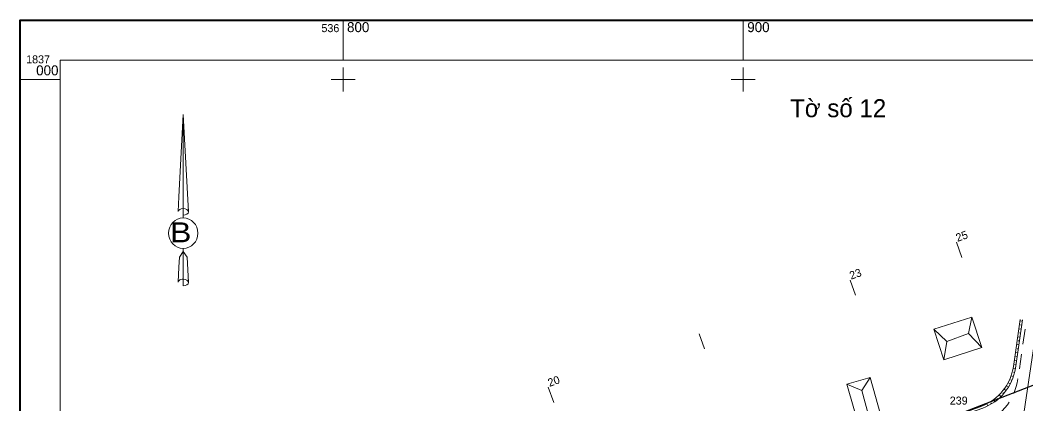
# Model space of a CAD drawing. Header units: metres. Extents: x 536719 to 537116, y 1836739 to 1837015.
# Drawn here: x 536719.3 to 536971.1, y 1836918.4 to 1837014.8 of the extents above; entities that cross this region are included whole.
import ezdxf
from ezdxf.enums import TextEntityAlignment as Align

# ---------------------------------------------------------------- set-up
doc = ezdxf.new("R2010")
doc.units = ezdxf.units.M
doc.header["$MEASUREMENT"] = 0
doc.linetypes.add('DGN Style 2', pattern=[6.2979, 3.77874, -2.51916])
for name, color, linetype, lineweight in [('Level 2', 1, 'Continuous', 0), ('Level 3', 1, 'Continuous', 0), ('Level 4', 1, 'Continuous', 0), ('Level 44', 1, 'Continuous', 0), ('Level 5', 1, 'Continuous', 0), ('Level 51', 1, 'Continuous', 0), ('Level 62', 1, 'Continuous', 0), ('Level 63', 1, 'Continuous', 0), ('Level 8', 1, 'Continuous', 0), ('Level 9', 1, 'Continuous', 0)]:
    doc.layers.add(name, color=color, linetype=linetype, lineweight=lineweight)
doc.styles.add('Style-CHAR_FAST_FONT', font='CHAR_FAST_FONT.shx')

# ---------------------------------------------------------------- blocks, each defined once
blk = doc.blocks.new('*U41')
at = {"layer": 'Level 51', "color": 7, "linetype": 'Continuous', "lineweight": 0}
for p, q in [((0.06, 50.72), (-2.51, 2.07)), ((0.06, 50.72), (3.13, -6.89)), ((0.06, 50.72), (3.13, -6.89)), ((0.06, 50.72), (3.13, -6.89)), ((0.06, -4.96), (0.06, 50.72)), ((-2.51, 2.07), (-3.01, -6.78)), ((0.06, -4.96), (0.06, -7.19)), ((0.06, -7.19), (0.06, -8.84)), ((0.06, -8.84), (0.06, -10.5)), ((0.06, -8.84), (0.06, -10.5)), ((0.06, -8.84), (0.06, -10.5)), ((3.13, -6.89), (3.13, -6.78)), ((0.06, -30.44), (0.06, -28.55)), ((0.06, -30.44), (0.06, -28.55)), ((0.06, -30.44), (0.06, -28.55)), ((-2.2, -33.64), (-2.51, -39.7)), ((0.06, -30.44), (-2.2, -33.64)), ((0.06, -30.44), (2.32, -33.64)), ((0.06, -30.44), (2.32, -33.64)), ((0.06, -30.44), (2.32, -33.64)), ((0.06, -46.78), (0.06, -30.44)), ((2.32, -33.64), (3.13, -48.71)), ((2.32, -33.64), (3.13, -48.71)), ((2.32, -33.64), (3.13, -48.71)), ((-2.51, -39.7), (-3.01, -48.51)), ((0.06, -46.78), (0.06, -48.97)), ((0.06, -48.97), (0.06, -50.64)), ((3.13, -48.71), (3.13, -48.51))]:
    blk.add_line(p, q, dxfattribs=at)
at = {"layer": 'Level 51', "color": 7, "linetype": 'Continuous', "lineweight": 0, "extrusion": (0, 0, -1)}
for centre, start_param, end_param in [((0.04, -6.89), 3.208733, 4.712389), ((0.04, -48.69), 3.208907, 3.792116), ((0.04, -48.69), 3.792116, 4.712389)]:
    blk.add_ellipse(centre, major_axis=(3.06, 0), ratio=0.632193, start_param=start_param, end_param=end_param, dxfattribs=at)
at = {"layer": 'Level 51', "color": 7, "linetype": 'Continuous', "lineweight": 0}
for centre, start_param, end_param in [((0.04, -6.89), 0.067141, 1.570796), ((0.04, -6.89), 4.712389, 6.283185), ((0.04, -48.69), 0.067141, 1.570796), ((0.04, -48.69), 4.712389, 6.283185)]:
    blk.add_ellipse(centre, major_axis=(3.06, 0), ratio=0.632193, start_param=start_param, end_param=end_param, dxfattribs=at)
blk.add_ellipse((0.04, -19.52), major_axis=(0, 9.03), ratio=0.956213, dxfattribs=at)
at = {"layer": 'Level 51', "color": 7, "linetype": 'Continuous', "lineweight": 0, "insert": (-1.42, -24.91), "char_height": 11.8046, "attachment_point": 8, "line_spacing_factor": 0.60241, "style": 'Style-CHAR_FAST_FONT'}
blk.add_mtext('\\H1.000000x;\\W1.194961;\\T1.000;B\\P', dxfattribs=at)

msp = doc.modelspace()

# ---------------------------------------------------------------- linework, layer by layer
at = {"layer": 'Level 2', "color": 7, "linetype": 'Continuous', "lineweight": 0}
for p, q in [((536954.58, 1836955.48), (536953.24, 1836959.25)), ((536928.01, 1836946.03), (536926.67, 1836949.8)), ((536969.72, 1836939.53), (536969.17, 1836939.61)), ((536969.57, 1836938.54), (536969.3, 1836938.58)), ((536890.32, 1836932.63), (536888.98, 1836936.39)), ((536969.14, 1836935.57), (536968.59, 1836935.65)), ((536969.43, 1836937.55), (536968.88, 1836937.63)), ((536969.28, 1836936.56), (536969.01, 1836936.6)), ((536968.85, 1836933.59), (536968.3, 1836933.67)), ((536968.99, 1836934.58), (536968.72, 1836934.62)), ((536968.56, 1836931.61), (536968.01, 1836931.69)), ((536968.41, 1836930.62), (536968.14, 1836930.66)), ((536968.7, 1836932.6), (536968.43, 1836932.64)), ((536968.27, 1836929.63), (536967.73, 1836929.71)), ((536968.13, 1836928.64), (536967.85, 1836928.68)), ((536967.51, 1836925.71), (536966.95, 1836925.89)), ((536967.98, 1836927.65), (536967.43, 1836927.74)), ((536967.79, 1836926.67), (536967.5, 1836926.74)), ((536852.63, 1836919.22), (536851.29, 1836922.99)), ((536966.25, 1836923), (536965.98, 1836923.16)), ((536966.74, 1836923.87), (536966.19, 1836924.15)), ((536967.17, 1836924.77), (536966.88, 1836924.89)), ((536963.64, 1836919.99), (536963.44, 1836920.23)), ((536964.38, 1836920.66), (536963.94, 1836921.11)), ((536965.07, 1836921.39), (536964.83, 1836921.6)), ((536965.69, 1836922.17), (536965.18, 1836922.54)), ((536961.13, 1836918.36), (536960.87, 1836918.88)), ((536962.01, 1836918.84), (536961.86, 1836919.09)), ((536962.85, 1836919.38), (536962.49, 1836919.88))]:
    msp.add_line(p, q, dxfattribs=at)
at = {"layer": 'Level 2', "color": 7, "linetype": 'Continuous', "lineweight": 0, "flags": 128}
for points in [[(536798.76, 1836861.43), (536800.49, 1836862.09), (536806.43, 1836864.25), (536827.05, 1836871.79), (536845.95, 1836878.33), (536864.86, 1836884.86), (536883.78, 1836891.33), (536902.72, 1836897.78), (536921.63, 1836904.3), (536940.44, 1836911.09), (536954.48, 1836916.36), (536959.58, 1836918.3), (536959.58, 1836918.3, 0.271811), (536967.5, 1836928.17), (536967.5, 1836928.17), (536969.22, 1836939.93)], [(536969.76, 1836939.85), (536968, 1836927.78), (536968, 1836927.78, -0.27783), (536959.82, 1836917.81), (536959.82, 1836917.81), (536954.62, 1836915.96), (536940.49, 1836910.93), (536921.65, 1836904.23), (536902.81, 1836897.53), (536883.96, 1836890.83), (536865.12, 1836884.13), (536846.27, 1836877.42), (536827.43, 1836870.72), (536806.75, 1836863.36), (536800.79, 1836861.24), (536799.11, 1836860.63)]]:
    msp.add_lwpolyline(points, format="xyb", dxfattribs=at)
at = {"layer": 'Level 3', "color": 7, "linetype": 'Continuous', "lineweight": 0}
msp.add_line((536973.48, 1836939.34), (536969.64, 1836913.07), dxfattribs=at)
at = {"layer": 'Level 44', "color": 7, "linetype": 'Continuous', "lineweight": 0}
for p, q in [((536956.31, 1836936.41), (536950.84, 1836934.41)), ((536929.59, 1836922.16), (536931.52, 1836915.14))]:
    msp.add_line(p, q, dxfattribs=at)
at = {"layer": 'Level 44', "color": 7, "linetype": 'Continuous', "lineweight": 0, "flags": 128}
for points in [[(536950.09, 1836929.88), (536959.61, 1836932.96), (536957.15, 1836940.57), (536947.63, 1836937.49)], [(536925.92, 1836923.76), (536929.22, 1836912.22), (536934.99, 1836913.87), (536931.69, 1836925.41)]]:
    msp.add_lwpolyline(points, close=True, dxfattribs=at)
for points in [[(536957.15, 1836940.57), (536956.31, 1836936.41), (536959.61, 1836932.96)], [(536947.63, 1836937.49), (536950.84, 1836934.41), (536950.09, 1836929.88)], [(536925.92, 1836923.76), (536929.59, 1836922.16), (536931.69, 1836925.41)]]:
    msp.add_lwpolyline(points, dxfattribs=at)
at = {"layer": 'Level 5', "color": 1, "linetype": 'Continuous', "lineweight": 30}
msp.add_line((537015.25, 1836940.25), (536953.85, 1836916.24), dxfattribs=at)
at = {"layer": 'Level 62', "color": 7, "linetype": 'Continuous', "lineweight": 0, "flags": 128}
msp.add_lwpolyline([(536729.33, 1837004.81), (537106.04, 1837004.81), (537106.04, 1836748.63), (536729.33, 1836748.63)], close=True, dxfattribs=at)
at = {"layer": 'Level 63', "color": 7, "linetype": 'Continuous', "lineweight": 0}
for p, q in [((536800, 1837004.81), (536800, 1837014.81)), ((536900, 1837004.81), (536900, 1837014.81)), ((536800, 1836997), (536800, 1837003)), ((536900, 1836997), (536900, 1837003)), ((536719.33, 1837000), (536729.33, 1837000)), ((536797, 1837000), (536803, 1837000)), ((536897, 1837000), (536903, 1837000))]:
    msp.add_line(p, q, dxfattribs=at)
at = {"layer": 'Level 63', "color": 7, "linetype": 'Continuous', "lineweight": 40, "flags": 128}
msp.add_lwpolyline([(536719.33, 1836738.63), (536719.33, 1837014.81), (537116.04, 1837014.81), (537116.04, 1836738.63)], close=True, dxfattribs=at)
at = {"layer": 'Level 63', "color": 7, "linetype": 'Continuous', "lineweight": 13, "flags": 128}
msp.add_lwpolyline([(536729.33, 1836748.63), (536729.33, 1837004.81), (537106.04, 1837004.81), (537106.04, 1836748.63)], close=True, dxfattribs=at)
at = {"layer": 'Level 8', "color": 7, "linetype": 'DGN Style 2', "lineweight": 0, "flags": 128}
msp.add_lwpolyline([(536799.11, 1836860.63, 0.395857), (536804.47, 1836858.31), (536804.47, 1836858.31), (536804.47, 1836858.31), (536808.09, 1836859.6), (536828.77, 1836866.95), (536847.62, 1836873.65), (536866.46, 1836880.36), (536885.3, 1836887.06), (536904.15, 1836893.76), (536922.99, 1836900.46), (536941.83, 1836907.17), (536955.97, 1836912.19), (536958.81, 1836913.21), (536958.81, 1836913.21, 0.27783), (536968.63, 1836925.17), (536968.63, 1836925.17), (536970.76, 1836939.74)], format="xyb", dxfattribs=at)
at = {"layer": 'Level 9', "color": 7, "linetype": 'Continuous', "lineweight": 0, "flags": 128}
msp.add_lwpolyline([(536798.76, 1836861.43), (536800.49, 1836862.09), (536806.43, 1836864.25), (536827.05, 1836871.79), (536845.95, 1836878.33), (536864.86, 1836884.86), (536883.78, 1836891.33), (536902.72, 1836897.78), (536921.63, 1836904.3), (536940.44, 1836911.09), (536954.48, 1836916.36), (536959.58, 1836918.3), (536959.58, 1836918.3, 0.271811), (536967.5, 1836928.17), (536967.5, 1836928.17), (536969.22, 1836939.93)], format="xyb", dxfattribs=at)

# ---------------------------------------------------------------- block references
at = {"layer": 'Level 51', "color": 7, "linetype": 'Continuous', "lineweight": 0, "xscale": 0.422397414644141, "yscale": 0.422397414644141, "zscale": 0.422397414644141}
msp.add_blockref('*U41', (536760.06, 1836969.78), dxfattribs=at)

# ---------------------------------------------------------------- texts
at = {"layer": 'Level 2', "color": 7, "linetype": 'Continuous', "lineweight": 0, "char_height": 2, "attachment_point": 1, "rotation": 19.58, "line_spacing_factor": 0.828316, "style": 'Style-CHAR_FAST_FONT'}
for s, insert in [('25\\P', (536952.85, 1836961.23)), ('23\\P', (536926.28, 1836951.78)), ('20\\P', (536850.91, 1836924.97))]:
    msp.add_mtext(s, dxfattribs=dict(at, insert=insert))
at = {"layer": 'Level 4', "color": 1, "linetype": 'Continuous', "lineweight": 0, "style": 'Style-CHAR_FAST_FONT'}
msp.add_text('239', height=2, dxfattribs=at).set_placement((536953.83, 1836919.67), align=Align.MIDDLE_CENTER)
at = {"layer": 'Level 63', "color": 7, "linetype": 'Continuous', "lineweight": 0, "style": 'Style-CHAR_FAST_FONT'}
msp.add_text('536', height=2, dxfattribs=at).set_placement((536799.07, 1837011.81), align=Align.RIGHT)
for s, height, p in [('800', 2.5, (536801, 1837011.81)), ('900', 2.5, (536901, 1837011.81)), ('1837', 2, (536720.83, 1837004)), ('1837', 2, (536720.83, 1837004)), ('000', 2.5, (536723.33, 1837001))]:
    msp.add_text(s, height=height, dxfattribs=at).set_placement(p)
msp.add_text('T%%234 s%%232 12', height=4.5, dxfattribs=at).set_placement((536923.71, 1836995.04), align=Align.TOP_CENTER)

doc.saveas('drawing.dxf')
